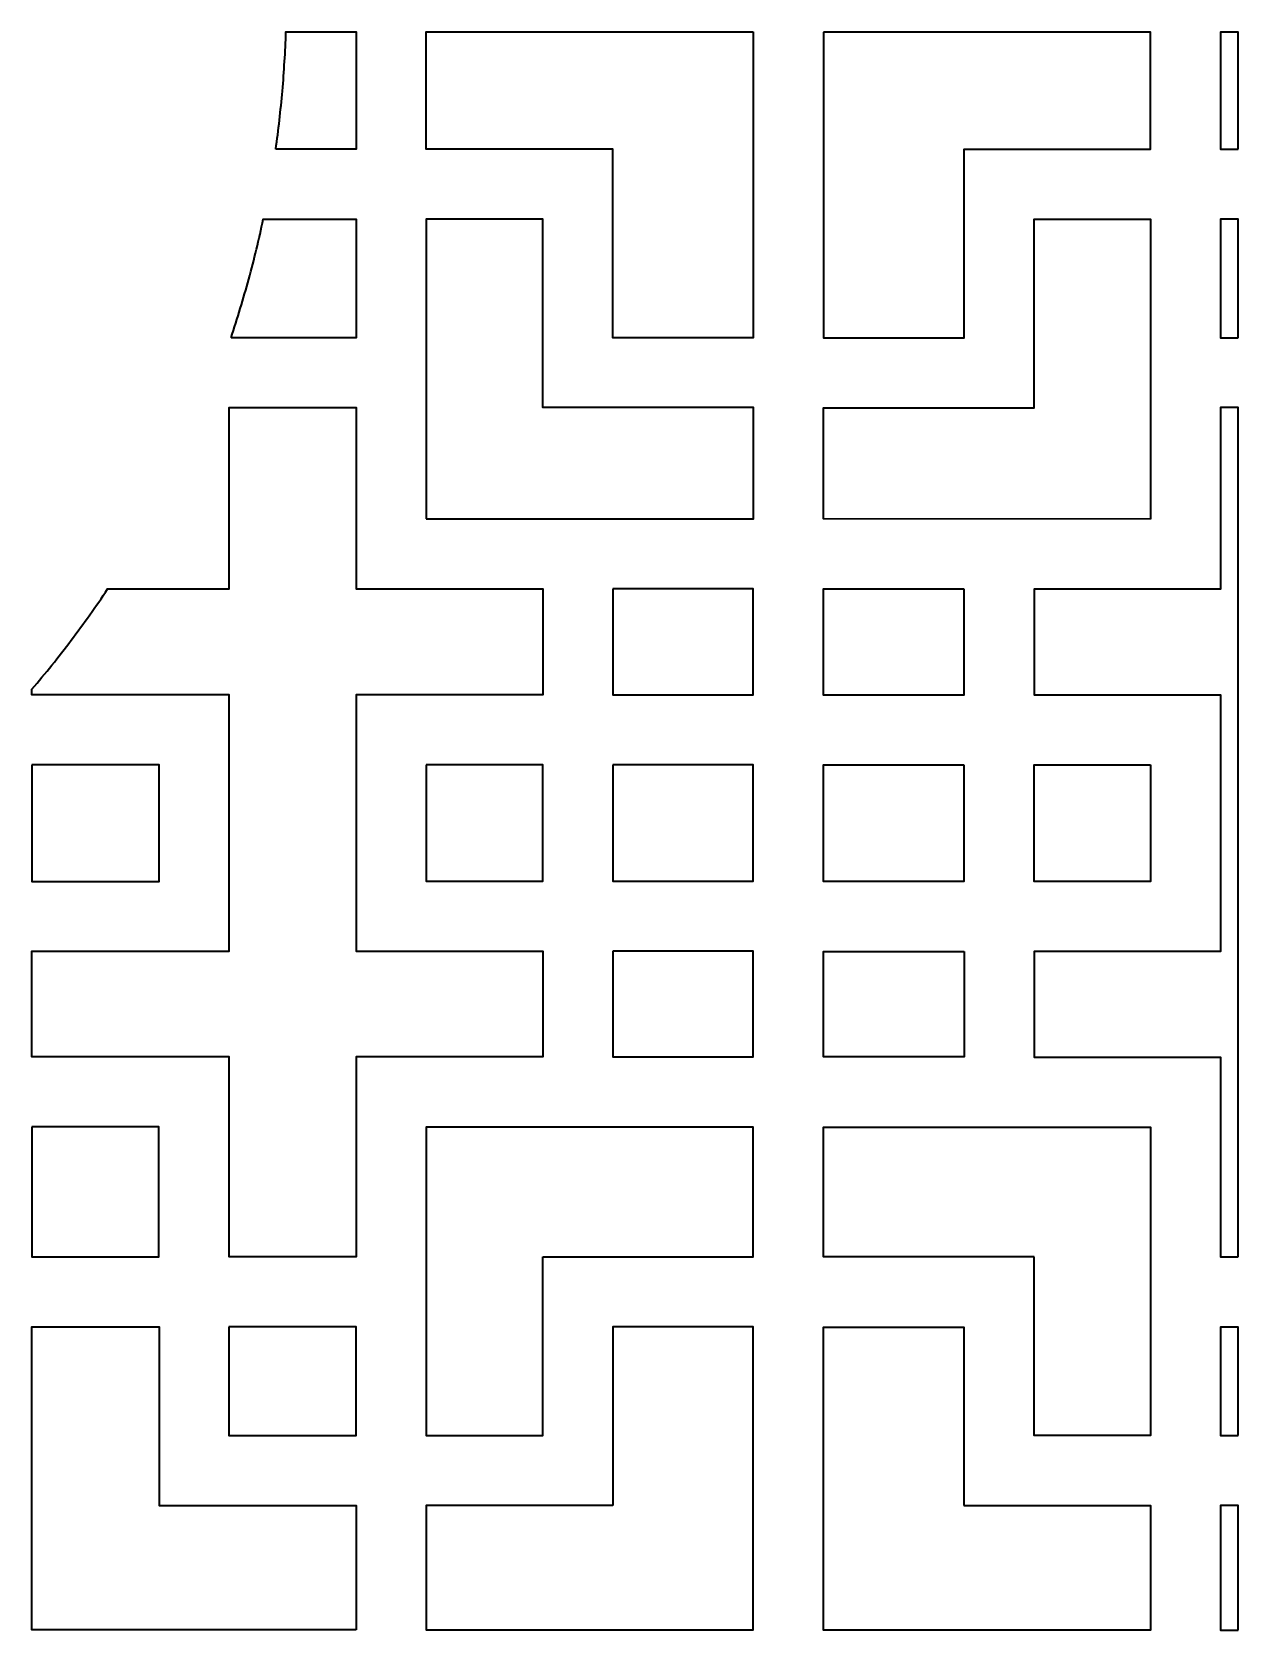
# Model space of a CAD drawing. Header units: centimetres. Extents: x 24 to 482, y -156 to 120.
# Drawn here: x 96.58 to 127.57, y -59.33 to -18.26 of the extents above; entities that cross this region are included whole.
import ezdxf

# ---------------------------------------------------------------- set-up
doc = ezdxf.new("R2010")
doc.units = ezdxf.units.CM
doc.header["$MEASUREMENT"] = 0
doc.layers.add('layer 1', color=7, linetype='Continuous')

msp = doc.modelspace()

# ---------------------------------------------------------------- linework, layer by layer
at = {"layer": 'layer 1', "color": 250, "lineweight": 35}
for points, knots in [([(102.84332, -21.27254), (102.84332, -21.27254), (104.90832, -21.27254), (104.90832, -21.27254), (104.90832, -21.27254), (104.90832, -21.27254), (104.90832, -18.26254), (104.90832, -18.26254), (104.90832, -18.26254), (104.90832, -18.26254), (103.10582, -18.26254), (103.10582, -18.26254), (103.10582, -18.26254), (103.10582, -18.26254), (103.10582, -18.26254), (103.10582, -18.26254), (103.10582, -18.26254), (103.10582, -18.26254), (103.10082, -18.35754), (103.10082, -18.35754), (103.10082, -18.35754), (103.10082, -18.35754), (103.09832, -18.45254), (103.09832, -18.45254), (103.09832, -18.45254), (103.09832, -18.45254), (103.09332, -18.54754), (103.09332, -18.54754), (103.09332, -18.54754), (103.09332, -18.54754), (103.09082, -18.64254), (103.09082, -18.64254), (103.09082, -18.64254), (103.09082, -18.64254), (103.08582, -18.73754), (103.08582, -18.73754), (103.08582, -18.73754), (103.08582, -18.73754), (103.08082, -18.83254), (103.08082, -18.83254), (103.08082, -18.83254), (103.08082, -18.83254), (103.07582, -18.92754), (103.07582, -18.92754), (103.07582, -18.92754), (103.07582, -18.92754), (103.07082, -19.02254), (103.07082, -19.02254), (103.07082, -19.02254), (103.07082, -19.02254), (103.06332, -19.11754), (103.06332, -19.11754), (103.06332, -19.11754), (103.06332, -19.11754), (103.05832, -19.21254), (103.05832, -19.21254), (103.05832, -19.21254), (103.05832, -19.21254), (103.05082, -19.30754), (103.05082, -19.30754), (103.05082, -19.30754), (103.05082, -19.30754), (103.04582, -19.40254), (103.04582, -19.40254), (103.04582, -19.40254), (103.04582, -19.40254), (103.03832, -19.49504), (103.03832, -19.49504), (103.03832, -19.49504), (103.03832, -19.49504), (103.03082, -19.59004), (103.03082, -19.59004), (103.03082, -19.59004), (103.03082, -19.59004), (103.02332, -19.68504), (103.02332, -19.68504), (103.02332, -19.68504), (103.02332, -19.68504), (103.01332, -19.78004), (103.01332, -19.78004), (103.01332, -19.78004), (103.01332, -19.78004), (103.00582, -19.87254), (103.00582, -19.87254), (103.00582, -19.87254), (103.00582, -19.87254), (102.99832, -19.96754), (102.99832, -19.96754), (102.99832, -19.96754), (102.99832, -19.96754), (102.98832, -20.06004), (102.98832, -20.06004), (102.98832, -20.06004), (102.98832, -20.06004), (102.97832, -20.15504), (102.97832, -20.15504), (102.97832, -20.15504), (102.97832, -20.15504), (102.96832, -20.24754), (102.96832, -20.24754), (102.96832, -20.24754), (102.96832, -20.24754), (102.95832, -20.34254), (102.95832, -20.34254), (102.95832, -20.34254), (102.95832, -20.34254), (102.94832, -20.43504), (102.94832, -20.43504), (102.94832, -20.43504), (102.94832, -20.43504), (102.93832, -20.53004), (102.93832, -20.53004), (102.93832, -20.53004), (102.93832, -20.53004), (102.92832, -20.62254), (102.92832, -20.62254), (102.92832, -20.62254), (102.92832, -20.62254), (102.91582, -20.71504), (102.91582, -20.71504), (102.91582, -20.71504), (102.91582, -20.71504), (102.90582, -20.81004), (102.90582, -20.81004), (102.90582, -20.81004), (102.90582, -20.81004), (102.89332, -20.90254), (102.89332, -20.90254), (102.89332, -20.90254), (102.89332, -20.90254), (102.88082, -20.99504), (102.88082, -20.99504), (102.88082, -20.99504), (102.88082, -20.99504), (102.86832, -21.08754), (102.86832, -21.08754), (102.86832, -21.08754), (102.86832, -21.08754), (102.85582, -21.18004), (102.85582, -21.18004), (102.85582, -21.18004), (102.85582, -21.18004), (102.84332, -21.27254), (102.84332, -21.27254)], [0, 0, 0, 0, 0.02702703, 0.02702703, 0.02702703, 0.02702703, 0.05405405, 0.05405405, 0.05405405, 0.05405405, 0.08108108, 0.08108108, 0.08108108, 0.08108108, 0.10810811, 0.10810811, 0.10810811, 0.10810811, 0.13513514, 0.13513514, 0.13513514, 0.13513514, 0.16216216, 0.16216216, 0.16216216, 0.16216216, 0.18918919, 0.18918919, 0.18918919, 0.18918919, 0.21621622, 0.21621622, 0.21621622, 0.21621622, 0.24324324, 0.24324324, 0.24324324, 0.24324324, 0.27027027, 0.27027027, 0.27027027, 0.27027027, 0.2972973, 0.2972973, 0.2972973, 0.2972973, 0.32432432, 0.32432432, 0.32432432, 0.32432432, 0.35135135, 0.35135135, 0.35135135, 0.35135135, 0.37837838, 0.37837838, 0.37837838, 0.37837838, 0.40540541, 0.40540541, 0.40540541, 0.40540541, 0.43243243, 0.43243243, 0.43243243, 0.43243243, 0.45945946, 0.45945946, 0.45945946, 0.45945946, 0.48648649, 0.48648649, 0.48648649, 0.48648649, 0.51351351, 0.51351351, 0.51351351, 0.51351351, 0.54054054, 0.54054054, 0.54054054, 0.54054054, 0.56756757, 0.56756757, 0.56756757, 0.56756757, 0.59459459, 0.59459459, 0.59459459, 0.59459459, 0.62162162, 0.62162162, 0.62162162, 0.62162162, 0.64864865, 0.64864865, 0.64864865, 0.64864865, 0.67567568, 0.67567568, 0.67567568, 0.67567568, 0.7027027, 0.7027027, 0.7027027, 0.7027027, 0.72972973, 0.72972973, 0.72972973, 0.72972973, 0.75675676, 0.75675676, 0.75675676, 0.75675676, 0.78378378, 0.78378378, 0.78378378, 0.78378378, 0.81081081, 0.81081081, 0.81081081, 0.81081081, 0.83783784, 0.83783784, 0.83783784, 0.83783784, 0.86486486, 0.86486486, 0.86486486, 0.86486486, 0.89189189, 0.89189189, 0.89189189, 0.89189189, 0.91891892, 0.91891892, 0.91891892, 0.91891892, 0.94594595, 0.94594595, 0.94594595, 0.94594595, 1, 1, 1, 1]), ([(115.11332, -18.26254), (115.11332, -18.26254), (106.70832, -18.26254), (106.70832, -18.26254), (106.70832, -18.26254), (106.70832, -18.26254), (106.70832, -21.27254), (106.70832, -21.27254), (106.70832, -21.27254), (106.70832, -21.27254), (111.50082, -21.27254), (111.50082, -21.27254), (111.50082, -21.27254), (111.50082, -21.27254), (111.50082, -26.12004), (111.50082, -26.12004), (111.50082, -26.12004), (111.50082, -26.12004), (115.11332, -26.12004), (115.11332, -26.12004), (115.11332, -26.12004), (115.11332, -26.12004), (115.11332, -18.26254), (115.11332, -18.26254)], [0, 0, 0, 0, 0.14285714, 0.14285714, 0.14285714, 0.14285714, 0.28571429, 0.28571429, 0.28571429, 0.28571429, 0.42857143, 0.42857143, 0.42857143, 0.42857143, 0.57142857, 0.57142857, 0.57142857, 0.57142857, 0.71428571, 0.71428571, 0.71428571, 0.71428571, 1, 1, 1, 1]), ([(116.91832, -18.26504), (116.91832, -18.26504), (125.32332, -18.26504), (125.32332, -18.26504), (125.32332, -18.26504), (125.32332, -18.26504), (125.32332, -21.27504), (125.32332, -21.27504), (125.32332, -21.27504), (125.32332, -21.27504), (120.53082, -21.27504), (120.53082, -21.27504), (120.53082, -21.27504), (120.53082, -21.27504), (120.53082, -26.12254), (120.53082, -26.12254), (120.53082, -26.12254), (120.53082, -26.12254), (116.91832, -26.12254), (116.91832, -26.12254), (116.91832, -26.12254), (116.91832, -26.12254), (116.91832, -18.26504), (116.91832, -18.26504)], [0, 0, 0, 0, 0.14285714, 0.14285714, 0.14285714, 0.14285714, 0.28571429, 0.28571429, 0.28571429, 0.28571429, 0.42857143, 0.42857143, 0.42857143, 0.42857143, 0.57142857, 0.57142857, 0.57142857, 0.57142857, 0.71428571, 0.71428571, 0.71428571, 0.71428571, 1, 1, 1, 1]), ([(127.57081, -21.27754), (127.57081, -21.27754), (127.12332, -21.27754), (127.12332, -21.27754), (127.12332, -21.27754), (127.12332, -21.27754), (127.12332, -18.26504), (127.12332, -18.26504), (127.12332, -18.26504), (127.12332, -18.26504), (127.57081, -18.26504), (127.57081, -18.26504), (127.57081, -18.26504), (127.57081, -18.26504), (127.57081, -21.27754), (127.57081, -21.27754)], [0, 0, 0, 0, 0.2, 0.2, 0.2, 0.2, 0.4, 0.4, 0.4, 0.4, 0.6, 0.6, 0.6, 0.6, 1, 1, 1, 1]), ([(101.69332, -26.12004), (101.69332, -26.12004), (104.91082, -26.12004), (104.91082, -26.12004), (104.91082, -26.12004), (104.91082, -26.12004), (104.91082, -23.07254), (104.91082, -23.07254), (104.91082, -23.07254), (104.91082, -23.07254), (102.52332, -23.07254), (102.52332, -23.07254), (102.52332, -23.07254), (102.52332, -23.07254), (102.52332, -23.07254), (102.52332, -23.07254), (102.52332, -23.07254), (102.52332, -23.07254), (102.50332, -23.17004), (102.50332, -23.17004), (102.50332, -23.17004), (102.50332, -23.17004), (102.48082, -23.26754), (102.48082, -23.26754), (102.48082, -23.26754), (102.48082, -23.26754), (102.46082, -23.36504), (102.46082, -23.36504), (102.46082, -23.36504), (102.46082, -23.36504), (102.43832, -23.46254), (102.43832, -23.46254), (102.43832, -23.46254), (102.43832, -23.46254), (102.41582, -23.55754), (102.41582, -23.55754), (102.41582, -23.55754), (102.41582, -23.55754), (102.39332, -23.65504), (102.39332, -23.65504), (102.39332, -23.65504), (102.39332, -23.65504), (102.37082, -23.75254), (102.37082, -23.75254), (102.37082, -23.75254), (102.37082, -23.75254), (102.34832, -23.84754), (102.34832, -23.84754), (102.34832, -23.84754), (102.34832, -23.84754), (102.32332, -23.94504), (102.32332, -23.94504), (102.32332, -23.94504), (102.32332, -23.94504), (102.30082, -24.04004), (102.30082, -24.04004), (102.30082, -24.04004), (102.30082, -24.04004), (102.27582, -24.13504), (102.27582, -24.13504), (102.27582, -24.13504), (102.27582, -24.13504), (102.25082, -24.23254), (102.25082, -24.23254), (102.25082, -24.23254), (102.25082, -24.23254), (102.22582, -24.32754), (102.22582, -24.32754), (102.22582, -24.32754), (102.22582, -24.32754), (102.20082, -24.42254), (102.20082, -24.42254), (102.20082, -24.42254), (102.20082, -24.42254), (102.17582, -24.51754), (102.17582, -24.51754), (102.17582, -24.51754), (102.17582, -24.51754), (102.15082, -24.61504), (102.15082, -24.61504), (102.15082, -24.61504), (102.15082, -24.61504), (102.12332, -24.71004), (102.12332, -24.71004), (102.12332, -24.71004), (102.12332, -24.71004), (102.09832, -24.80504), (102.09832, -24.80504), (102.09832, -24.80504), (102.09832, -24.80504), (102.07082, -24.90004), (102.07082, -24.90004), (102.07082, -24.90004), (102.07082, -24.90004), (102.04332, -24.99254), (102.04332, -24.99254), (102.04332, -24.99254), (102.04332, -24.99254), (102.01582, -25.08754), (102.01582, -25.08754), (102.01582, -25.08754), (102.01582, -25.08754), (101.98832, -25.18254), (101.98832, -25.18254), (101.98832, -25.18254), (101.98832, -25.18254), (101.96082, -25.27754), (101.96082, -25.27754), (101.96082, -25.27754), (101.96082, -25.27754), (101.93082, -25.37004), (101.93082, -25.37004), (101.93082, -25.37004), (101.93082, -25.37004), (101.90332, -25.46504), (101.90332, -25.46504), (101.90332, -25.46504), (101.90332, -25.46504), (101.87332, -25.56004), (101.87332, -25.56004), (101.87332, -25.56004), (101.87332, -25.56004), (101.84332, -25.65254), (101.84332, -25.65254), (101.84332, -25.65254), (101.84332, -25.65254), (101.81582, -25.74504), (101.81582, -25.74504), (101.81582, -25.74504), (101.81582, -25.74504), (101.78332, -25.84004), (101.78332, -25.84004), (101.78332, -25.84004), (101.78332, -25.84004), (101.75332, -25.93254), (101.75332, -25.93254), (101.75332, -25.93254), (101.75332, -25.93254), (101.72332, -26.02504), (101.72332, -26.02504), (101.72332, -26.02504), (101.72332, -26.02504), (101.69332, -26.12004), (101.69332, -26.12004)], [0, 0, 0, 0, 0.02702703, 0.02702703, 0.02702703, 0.02702703, 0.05405405, 0.05405405, 0.05405405, 0.05405405, 0.08108108, 0.08108108, 0.08108108, 0.08108108, 0.10810811, 0.10810811, 0.10810811, 0.10810811, 0.13513514, 0.13513514, 0.13513514, 0.13513514, 0.16216216, 0.16216216, 0.16216216, 0.16216216, 0.18918919, 0.18918919, 0.18918919, 0.18918919, 0.21621622, 0.21621622, 0.21621622, 0.21621622, 0.24324324, 0.24324324, 0.24324324, 0.24324324, 0.27027027, 0.27027027, 0.27027027, 0.27027027, 0.2972973, 0.2972973, 0.2972973, 0.2972973, 0.32432432, 0.32432432, 0.32432432, 0.32432432, 0.35135135, 0.35135135, 0.35135135, 0.35135135, 0.37837838, 0.37837838, 0.37837838, 0.37837838, 0.40540541, 0.40540541, 0.40540541, 0.40540541, 0.43243243, 0.43243243, 0.43243243, 0.43243243, 0.45945946, 0.45945946, 0.45945946, 0.45945946, 0.48648649, 0.48648649, 0.48648649, 0.48648649, 0.51351351, 0.51351351, 0.51351351, 0.51351351, 0.54054054, 0.54054054, 0.54054054, 0.54054054, 0.56756757, 0.56756757, 0.56756757, 0.56756757, 0.59459459, 0.59459459, 0.59459459, 0.59459459, 0.62162162, 0.62162162, 0.62162162, 0.62162162, 0.64864865, 0.64864865, 0.64864865, 0.64864865, 0.67567568, 0.67567568, 0.67567568, 0.67567568, 0.7027027, 0.7027027, 0.7027027, 0.7027027, 0.72972973, 0.72972973, 0.72972973, 0.72972973, 0.75675676, 0.75675676, 0.75675676, 0.75675676, 0.78378378, 0.78378378, 0.78378378, 0.78378378, 0.81081081, 0.81081081, 0.81081081, 0.81081081, 0.83783784, 0.83783784, 0.83783784, 0.83783784, 0.86486486, 0.86486486, 0.86486486, 0.86486486, 0.89189189, 0.89189189, 0.89189189, 0.89189189, 0.91891892, 0.91891892, 0.91891892, 0.91891892, 0.94594595, 0.94594595, 0.94594595, 0.94594595, 1, 1, 1, 1]), ([(106.70832, -30.77504), (106.70832, -30.77504), (106.70832, -23.07254), (106.70832, -23.07254), (106.70832, -23.07254), (106.70832, -23.07254), (109.70331, -23.07254), (109.70331, -23.07254), (109.70331, -23.07254), (109.70331, -23.07254), (109.70331, -27.91754), (109.70331, -27.91754), (109.70331, -27.91754), (109.70331, -27.91754), (115.11582, -27.91754), (115.11582, -27.91754), (115.11582, -27.91754), (115.11582, -27.91754), (115.11582, -30.77504), (115.11582, -30.77504), (115.11582, -30.77504), (115.11582, -30.77504), (106.70832, -30.77504), (106.70832, -30.77504)], [0, 0, 0, 0, 0.14285714, 0.14285714, 0.14285714, 0.14285714, 0.28571429, 0.28571429, 0.28571429, 0.28571429, 0.42857143, 0.42857143, 0.42857143, 0.42857143, 0.57142857, 0.57142857, 0.57142857, 0.57142857, 0.71428571, 0.71428571, 0.71428571, 0.71428571, 1, 1, 1, 1]), ([(125.32332, -30.78004), (125.32332, -30.78004), (125.32332, -23.07504), (125.32332, -23.07504), (125.32332, -23.07504), (125.32332, -23.07504), (122.32831, -23.07504), (122.32831, -23.07504), (122.32831, -23.07504), (122.32831, -23.07504), (122.32831, -27.92254), (122.32831, -27.92254), (122.32831, -27.92254), (122.32831, -27.92254), (116.91832, -27.92254), (116.91832, -27.92254), (116.91832, -27.92254), (116.91832, -27.92254), (116.91832, -30.77754), (116.91832, -30.77754), (116.91832, -30.77754), (116.91832, -30.77754), (125.32332, -30.78004), (125.32332, -30.78004)], [0, 0, 0, 0, 0.14285714, 0.14285714, 0.14285714, 0.14285714, 0.28571429, 0.28571429, 0.28571429, 0.28571429, 0.42857143, 0.42857143, 0.42857143, 0.42857143, 0.57142857, 0.57142857, 0.57142857, 0.57142857, 0.71428571, 0.71428571, 0.71428571, 0.71428571, 1, 1, 1, 1]), ([(127.57081, -26.12254), (127.57081, -26.12254), (127.12082, -26.12254), (127.12082, -26.12254), (127.12082, -26.12254), (127.12082, -26.12254), (127.12082, -23.07754), (127.12082, -23.07754), (127.12082, -23.07754), (127.12082, -23.07754), (127.57081, -23.07754), (127.57081, -23.07754), (127.57081, -23.07754), (127.57081, -23.07754), (127.57081, -26.12254), (127.57081, -26.12254)], [0, 0, 0, 0, 0.2, 0.2, 0.2, 0.2, 0.4, 0.4, 0.4, 0.4, 0.6, 0.6, 0.6, 0.6, 1, 1, 1, 1]), ([(96.57832, -35.15504), (96.57832, -35.15504), (96.57832, -35.29504), (96.57832, -35.29504), (96.57832, -35.29504), (96.57832, -35.29504), (101.64582, -35.29504), (101.64582, -35.29504), (101.64582, -35.29504), (101.64582, -35.29504), (101.64582, -41.89004), (101.64582, -41.89004), (101.64582, -41.89004), (101.64582, -41.89004), (96.57832, -41.89004), (96.57832, -41.89004), (96.57832, -41.89004), (96.57832, -41.89004), (96.57832, -44.60254), (96.57832, -44.60254), (96.57832, -44.60254), (96.57832, -44.60254), (101.64582, -44.60254), (101.64582, -44.60254), (101.64582, -44.60254), (101.64582, -44.60254), (101.64582, -49.74004), (101.64582, -49.74004), (101.64582, -49.74004), (101.64582, -49.74004), (104.90832, -49.74004), (104.90832, -49.74004), (104.90832, -49.74004), (104.90832, -49.74004), (104.90832, -44.60254), (104.90832, -44.60254), (104.90832, -44.60254), (104.90832, -44.60254), (109.70331, -44.60254), (109.70331, -44.60254), (109.70331, -44.60254), (109.70331, -44.60254), (109.70331, -41.89004), (109.70331, -41.89004), (109.70331, -41.89004), (109.70331, -41.89004), (104.90832, -41.89004), (104.90832, -41.89004), (104.90832, -41.89004), (104.90832, -41.89004), (104.90832, -35.29504), (104.90832, -35.29504), (104.90832, -35.29504), (104.90832, -35.29504), (109.70331, -35.29504), (109.70331, -35.29504), (109.70331, -35.29504), (109.70331, -35.29504), (109.70331, -32.57504), (109.70331, -32.57504), (109.70331, -32.57504), (109.70331, -32.57504), (104.90832, -32.57754), (104.90832, -32.57754), (104.90832, -32.57754), (104.90832, -32.57754), (104.90832, -27.91504), (104.90832, -27.91504), (104.90832, -27.91504), (104.90832, -27.91504), (101.64582, -27.91504), (101.64582, -27.91504), (101.64582, -27.91504), (101.64582, -27.91504), (101.64582, -32.57504), (101.64582, -32.57504), (101.64582, -32.57504), (101.64582, -32.57504), (98.52332, -32.57504), (98.52332, -32.57504), (98.52332, -32.57504), (98.52332, -32.57504), (98.52332, -32.57504), (98.52332, -32.57504), (98.52332, -32.57504), (98.52332, -32.57504), (98.46582, -32.66004), (98.46582, -32.66004), (98.46582, -32.66004), (98.46582, -32.66004), (98.41082, -32.74504), (98.41082, -32.74504), (98.41082, -32.74504), (98.41082, -32.74504), (98.35332, -32.82754), (98.35332, -32.82754), (98.35332, -32.82754), (98.35332, -32.82754), (98.29582, -32.91254), (98.29582, -32.91254), (98.29582, -32.91254), (98.29582, -32.91254), (98.23832, -32.99504), (98.23832, -32.99504), (98.23832, -32.99504), (98.23832, -32.99504), (98.18082, -33.07754), (98.18082, -33.07754), (98.18082, -33.07754), (98.18082, -33.07754), (98.12332, -33.16004), (98.12332, -33.16004), (98.12332, -33.16004), (98.12332, -33.16004), (98.06582, -33.24254), (98.06582, -33.24254), (98.06582, -33.24254), (98.06582, -33.24254), (98.00582, -33.32504), (98.00582, -33.32504), (98.00582, -33.32504), (98.00582, -33.32504), (97.94832, -33.40754), (97.94832, -33.40754), (97.94832, -33.40754), (97.94832, -33.40754), (97.88832, -33.49004), (97.88832, -33.49004), (97.88832, -33.49004), (97.88832, -33.49004), (97.82832, -33.57004), (97.82832, -33.57004), (97.82832, -33.57004), (97.82832, -33.57004), (97.76832, -33.65254), (97.76832, -33.65254), (97.76832, -33.65254), (97.76832, -33.65254), (97.70832, -33.73254), (97.70832, -33.73254), (97.70832, -33.73254), (97.70832, -33.73254), (97.64832, -33.81504), (97.64832, -33.81504), (97.64832, -33.81504), (97.64832, -33.81504), (97.58832, -33.89504), (97.58832, -33.89504), (97.58832, -33.89504), (97.58832, -33.89504), (97.52582, -33.97504), (97.52582, -33.97504), (97.52582, -33.97504), (97.52582, -33.97504), (97.46582, -34.05504), (97.46582, -34.05504), (97.46582, -34.05504), (97.46582, -34.05504), (97.40332, -34.13504), (97.40332, -34.13504), (97.40332, -34.13504), (97.40332, -34.13504), (97.34082, -34.21504), (97.34082, -34.21504), (97.34082, -34.21504), (97.34082, -34.21504), (97.28082, -34.29504), (97.28082, -34.29504), (97.28082, -34.29504), (97.28082, -34.29504), (97.21832, -34.37504), (97.21832, -34.37504), (97.21832, -34.37504), (97.21832, -34.37504), (97.15582, -34.45504), (97.15582, -34.45504), (97.15582, -34.45504), (97.15582, -34.45504), (97.09082, -34.53254), (97.09082, -34.53254), (97.09082, -34.53254), (97.09082, -34.53254), (97.02832, -34.61254), (97.02832, -34.61254), (97.02832, -34.61254), (97.02832, -34.61254), (96.96582, -34.69004), (96.96582, -34.69004), (96.96582, -34.69004), (96.96582, -34.69004), (96.90082, -34.76754), (96.90082, -34.76754), (96.90082, -34.76754), (96.90082, -34.76754), (96.83582, -34.84504), (96.83582, -34.84504), (96.83582, -34.84504), (96.83582, -34.84504), (96.77332, -34.92504), (96.77332, -34.92504), (96.77332, -34.92504), (96.77332, -34.92504), (96.70832, -35.00254), (96.70832, -35.00254), (96.70832, -35.00254), (96.70832, -35.00254), (96.64332, -35.07754), (96.64332, -35.07754), (96.64332, -35.07754), (96.64332, -35.07754), (96.57832, -35.15504), (96.57832, -35.15504)], [0, 0, 0, 0, 0.01851852, 0.01851852, 0.01851852, 0.01851852, 0.03703704, 0.03703704, 0.03703704, 0.03703704, 0.05555556, 0.05555556, 0.05555556, 0.05555556, 0.07407407, 0.07407407, 0.07407407, 0.07407407, 0.09259259, 0.09259259, 0.09259259, 0.09259259, 0.11111111, 0.11111111, 0.11111111, 0.11111111, 0.12962963, 0.12962963, 0.12962963, 0.12962963, 0.14814815, 0.14814815, 0.14814815, 0.14814815, 0.16666667, 0.16666667, 0.16666667, 0.16666667, 0.18518519, 0.18518519, 0.18518519, 0.18518519, 0.2037037, 0.2037037, 0.2037037, 0.2037037, 0.22222222, 0.22222222, 0.22222222, 0.22222222, 0.24074074, 0.24074074, 0.24074074, 0.24074074, 0.25925926, 0.25925926, 0.25925926, 0.25925926, 0.27777778, 0.27777778, 0.27777778, 0.27777778, 0.2962963, 0.2962963, 0.2962963, 0.2962963, 0.31481481, 0.31481481, 0.31481481, 0.31481481, 0.33333333, 0.33333333, 0.33333333, 0.33333333, 0.35185185, 0.35185185, 0.35185185, 0.35185185, 0.37037037, 0.37037037, 0.37037037, 0.37037037, 0.38888889, 0.38888889, 0.38888889, 0.38888889, 0.40740741, 0.40740741, 0.40740741, 0.40740741, 0.42592593, 0.42592593, 0.42592593, 0.42592593, 0.44444444, 0.44444444, 0.44444444, 0.44444444, 0.46296296, 0.46296296, 0.46296296, 0.46296296, 0.48148148, 0.48148148, 0.48148148, 0.48148148, 0.5, 0.5, 0.5, 0.5, 0.51851852, 0.51851852, 0.51851852, 0.51851852, 0.53703704, 0.53703704, 0.53703704, 0.53703704, 0.55555556, 0.55555556, 0.55555556, 0.55555556, 0.57407407, 0.57407407, 0.57407407, 0.57407407, 0.59259259, 0.59259259, 0.59259259, 0.59259259, 0.61111111, 0.61111111, 0.61111111, 0.61111111, 0.62962963, 0.62962963, 0.62962963, 0.62962963, 0.64814815, 0.64814815, 0.64814815, 0.64814815, 0.66666667, 0.66666667, 0.66666667, 0.66666667, 0.68518519, 0.68518519, 0.68518519, 0.68518519, 0.7037037, 0.7037037, 0.7037037, 0.7037037, 0.72222222, 0.72222222, 0.72222222, 0.72222222, 0.74074074, 0.74074074, 0.74074074, 0.74074074, 0.75925926, 0.75925926, 0.75925926, 0.75925926, 0.77777778, 0.77777778, 0.77777778, 0.77777778, 0.7962963, 0.7962963, 0.7962963, 0.7962963, 0.81481481, 0.81481481, 0.81481481, 0.81481481, 0.83333333, 0.83333333, 0.83333333, 0.83333333, 0.85185185, 0.85185185, 0.85185185, 0.85185185, 0.87037037, 0.87037037, 0.87037037, 0.87037037, 0.88888889, 0.88888889, 0.88888889, 0.88888889, 0.90740741, 0.90740741, 0.90740741, 0.90740741, 0.92592593, 0.92592593, 0.92592593, 0.92592593, 0.94444444, 0.94444444, 0.94444444, 0.94444444, 0.96296296, 0.96296296, 0.96296296, 0.96296296, 1, 1, 1, 1]), ([(127.57081, -49.74254), (127.57081, -49.74254), (127.12332, -49.74254), (127.12332, -49.74254), (127.12332, -49.74254), (127.12332, -49.74254), (127.12332, -44.60754), (127.12332, -44.60754), (127.12332, -44.60754), (127.12332, -44.60754), (122.32831, -44.60754), (122.32831, -44.60754), (122.32831, -44.60754), (122.32831, -44.60754), (122.32831, -41.89504), (122.32831, -41.89504), (122.32831, -41.89504), (122.32831, -41.89504), (127.12332, -41.89504), (127.12332, -41.89504), (127.12332, -41.89504), (127.12332, -41.89504), (127.12332, -35.30004), (127.12332, -35.30004), (127.12332, -35.30004), (127.12332, -35.30004), (122.32831, -35.30004), (122.32831, -35.30004), (122.32831, -35.30004), (122.32831, -35.30004), (122.32831, -32.58004), (122.32831, -32.58004), (122.32831, -32.58004), (122.32831, -32.58004), (127.12332, -32.58004), (127.12332, -32.58004), (127.12332, -32.58004), (127.12332, -32.58004), (127.12332, -27.91754), (127.12332, -27.91754), (127.12332, -27.91754), (127.12332, -27.91754), (127.57081, -27.91754), (127.57081, -27.91754), (127.57081, -27.91754), (127.57081, -27.91754), (127.57081, -49.74254), (127.57081, -49.74254)], [0, 0, 0, 0, 0.07692308, 0.07692308, 0.07692308, 0.07692308, 0.15384615, 0.15384615, 0.15384615, 0.15384615, 0.23076923, 0.23076923, 0.23076923, 0.23076923, 0.30769231, 0.30769231, 0.30769231, 0.30769231, 0.38461538, 0.38461538, 0.38461538, 0.38461538, 0.46153846, 0.46153846, 0.46153846, 0.46153846, 0.53846154, 0.53846154, 0.53846154, 0.53846154, 0.61538462, 0.61538462, 0.61538462, 0.61538462, 0.69230769, 0.69230769, 0.69230769, 0.69230769, 0.76923077, 0.76923077, 0.76923077, 0.76923077, 0.84615385, 0.84615385, 0.84615385, 0.84615385, 1, 1, 1, 1]), ([(111.50582, -32.57254), (111.50582, -32.57254), (115.11332, -32.57254), (115.11332, -32.57254), (115.11332, -32.57254), (115.11332, -32.57254), (115.11332, -35.29754), (115.11332, -35.29754), (115.11332, -35.29754), (115.11332, -35.29754), (111.50582, -35.29754), (111.50582, -35.29754), (111.50582, -35.29754), (111.50582, -35.29754), (111.50582, -32.57254), (111.50582, -32.57254)], [0, 0, 0, 0, 0.2, 0.2, 0.2, 0.2, 0.4, 0.4, 0.4, 0.4, 0.6, 0.6, 0.6, 0.6, 1, 1, 1, 1]), ([(120.52582, -32.57504), (120.52582, -32.57504), (116.91832, -32.57504), (116.91832, -32.57504), (116.91832, -32.57504), (116.91832, -32.57504), (116.91832, -35.30254), (116.91832, -35.30254), (116.91832, -35.30254), (116.91832, -35.30254), (120.52582, -35.30254), (120.52582, -35.30254), (120.52582, -35.30254), (120.52582, -35.30254), (120.52582, -32.57504), (120.52582, -32.57504)], [0, 0, 0, 0, 0.2, 0.2, 0.2, 0.2, 0.4, 0.4, 0.4, 0.4, 0.6, 0.6, 0.6, 0.6, 1, 1, 1, 1]), ([(96.57832, -37.09754), (96.57832, -37.09754), (99.84332, -37.09754), (99.84332, -37.09754), (99.84332, -37.09754), (99.84332, -37.09754), (99.84332, -40.09254), (99.84332, -40.09254), (99.84332, -40.09254), (99.84332, -40.09254), (96.57832, -40.09254), (96.57832, -40.09254), (96.57832, -40.09254), (96.57832, -40.09254), (96.57832, -37.09754), (96.57832, -37.09754)], [0, 0, 0, 0, 0.2, 0.2, 0.2, 0.2, 0.4, 0.4, 0.4, 0.4, 0.6, 0.6, 0.6, 0.6, 1, 1, 1, 1]), ([(106.70832, -37.09754), (106.70832, -37.09754), (109.70331, -37.09754), (109.70331, -37.09754), (109.70331, -37.09754), (109.70331, -37.09754), (109.70331, -40.09004), (109.70331, -40.09004), (109.70331, -40.09004), (109.70331, -40.09004), (106.70832, -40.09004), (106.70832, -40.09004), (106.70832, -40.09004), (106.70832, -40.09004), (106.70832, -37.09754), (106.70832, -37.09754)], [0, 0, 0, 0, 0.2, 0.2, 0.2, 0.2, 0.4, 0.4, 0.4, 0.4, 0.6, 0.6, 0.6, 0.6, 1, 1, 1, 1]), ([(111.50332, -37.09504), (111.50332, -37.09504), (115.11332, -37.09504), (115.11332, -37.09504), (115.11332, -37.09504), (115.11332, -37.09504), (115.11332, -40.09004), (115.11332, -40.09004), (115.11332, -40.09004), (115.11332, -40.09004), (111.50332, -40.09004), (111.50332, -40.09004), (111.50332, -40.09004), (111.50332, -40.09004), (111.50332, -37.09504), (111.50332, -37.09504)], [0, 0, 0, 0, 0.2, 0.2, 0.2, 0.2, 0.4, 0.4, 0.4, 0.4, 0.6, 0.6, 0.6, 0.6, 1, 1, 1, 1]), ([(120.52832, -37.10004), (120.52832, -37.10004), (116.91832, -37.10004), (116.91832, -37.10004), (116.91832, -37.10004), (116.91832, -37.10004), (116.91832, -40.09254), (116.91832, -40.09254), (116.91832, -40.09254), (116.91832, -40.09254), (120.52832, -40.09254), (120.52832, -40.09254), (120.52832, -40.09254), (120.52832, -40.09254), (120.52832, -37.10004), (120.52832, -37.10004)], [0, 0, 0, 0, 0.2, 0.2, 0.2, 0.2, 0.4, 0.4, 0.4, 0.4, 0.6, 0.6, 0.6, 0.6, 1, 1, 1, 1]), ([(125.32332, -37.10004), (125.32332, -37.10004), (122.32831, -37.10004), (122.32831, -37.10004), (122.32831, -37.10004), (122.32831, -37.10004), (122.32831, -40.09504), (122.32831, -40.09504), (122.32831, -40.09504), (122.32831, -40.09504), (125.32332, -40.09504), (125.32332, -40.09504), (125.32332, -40.09504), (125.32332, -40.09504), (125.32332, -37.10004), (125.32332, -37.10004)], [0, 0, 0, 0, 0.2, 0.2, 0.2, 0.2, 0.4, 0.4, 0.4, 0.4, 0.6, 0.6, 0.6, 0.6, 1, 1, 1, 1]), ([(111.50082, -41.89004), (111.50082, -41.89004), (115.11332, -41.89004), (115.11332, -41.89004), (115.11332, -41.89004), (115.11332, -41.89004), (115.11332, -44.60254), (115.11332, -44.60254), (115.11332, -44.60254), (115.11332, -44.60254), (111.50082, -44.60254), (111.50082, -44.60254), (111.50082, -44.60254), (111.50082, -44.60254), (111.50082, -41.89004), (111.50082, -41.89004)], [0, 0, 0, 0, 0.2, 0.2, 0.2, 0.2, 0.4, 0.4, 0.4, 0.4, 0.6, 0.6, 0.6, 0.6, 1, 1, 1, 1]), ([(120.53082, -41.89254), (120.53082, -41.89254), (116.91832, -41.89254), (116.91832, -41.89254), (116.91832, -41.89254), (116.91832, -41.89254), (116.91832, -44.60504), (116.91832, -44.60504), (116.91832, -44.60504), (116.91832, -44.60504), (120.53082, -44.60504), (120.53082, -44.60504), (120.53082, -44.60504), (120.53082, -44.60504), (120.53082, -41.89254), (120.53082, -41.89254)], [0, 0, 0, 0, 0.2, 0.2, 0.2, 0.2, 0.4, 0.4, 0.4, 0.4, 0.6, 0.6, 0.6, 0.6, 1, 1, 1, 1]), ([(96.57832, -46.40253), (96.57832, -46.40253), (99.84082, -46.40253), (99.84082, -46.40253), (99.84082, -46.40253), (99.84082, -46.40253), (99.84082, -49.74004), (99.84082, -49.74004), (99.84082, -49.74004), (99.84082, -49.74004), (96.57832, -49.74004), (96.57832, -49.74004), (96.57832, -49.74004), (96.57832, -49.74004), (96.57832, -46.40253), (96.57832, -46.40253)], [0, 0, 0, 0, 0.2, 0.2, 0.2, 0.2, 0.4, 0.4, 0.4, 0.4, 0.6, 0.6, 0.6, 0.6, 1, 1, 1, 1]), ([(109.70331, -49.74004), (109.70331, -49.74004), (109.70331, -54.33003), (109.70331, -54.33003), (109.70331, -54.33003), (109.70331, -54.33003), (106.70832, -54.33003), (106.70832, -54.33003), (106.70832, -54.33003), (106.70832, -54.33003), (106.70832, -46.40504), (106.70832, -46.40504), (106.70832, -46.40504), (106.70832, -46.40504), (115.11332, -46.40504), (115.11332, -46.40504), (115.11332, -46.40504), (115.11332, -46.40504), (115.11332, -49.74004), (115.11332, -49.74004), (115.11332, -49.74004), (115.11332, -49.74004), (109.70331, -49.74004), (109.70331, -49.74004)], [0, 0, 0, 0, 0.14285714, 0.14285714, 0.14285714, 0.14285714, 0.28571429, 0.28571429, 0.28571429, 0.28571429, 0.42857143, 0.42857143, 0.42857143, 0.42857143, 0.57142857, 0.57142857, 0.57142857, 0.57142857, 0.71428571, 0.71428571, 0.71428571, 0.71428571, 1, 1, 1, 1]), ([(122.32831, -49.74504), (122.32831, -49.74504), (122.32831, -54.33253), (122.32831, -54.33253), (122.32831, -54.33253), (122.32831, -54.33253), (125.32332, -54.33253), (125.32332, -54.33253), (125.32332, -54.33253), (125.32332, -54.33253), (125.32332, -46.40754), (125.32332, -46.40754), (125.32332, -46.40754), (125.32332, -46.40754), (116.91832, -46.40754), (116.91832, -46.40754), (116.91832, -46.40754), (116.91832, -46.40754), (116.91832, -49.74504), (116.91832, -49.74504), (116.91832, -49.74504), (116.91832, -49.74504), (122.32831, -49.74504), (122.32831, -49.74504)], [0, 0, 0, 0, 0.14285714, 0.14285714, 0.14285714, 0.14285714, 0.28571429, 0.28571429, 0.28571429, 0.28571429, 0.42857143, 0.42857143, 0.42857143, 0.42857143, 0.57142857, 0.57142857, 0.57142857, 0.57142857, 0.71428571, 0.71428571, 0.71428571, 0.71428571, 1, 1, 1, 1]), ([(104.90832, -59.33003), (104.90832, -59.33003), (104.90832, -56.13004), (104.90832, -56.13004), (104.90832, -56.13004), (104.90832, -56.13004), (99.84332, -56.13004), (99.84332, -56.13004), (99.84332, -56.13004), (99.84332, -56.13004), (99.84332, -51.54004), (99.84332, -51.54004), (99.84332, -51.54004), (99.84332, -51.54004), (96.57832, -51.54004), (96.57832, -51.54004), (96.57832, -51.54004), (96.57832, -51.54004), (96.57832, -59.33003), (96.57832, -59.33003), (96.57832, -59.33003), (96.57832, -59.33003), (104.90832, -59.33003), (104.90832, -59.33003)], [0, 0, 0, 0, 0.14285714, 0.14285714, 0.14285714, 0.14285714, 0.28571429, 0.28571429, 0.28571429, 0.28571429, 0.42857143, 0.42857143, 0.42857143, 0.42857143, 0.57142857, 0.57142857, 0.57142857, 0.57142857, 0.71428571, 0.71428571, 0.71428571, 0.71428571, 1, 1, 1, 1]), ([(101.64082, -51.54004), (101.64082, -51.54004), (104.91082, -51.54004), (104.91082, -51.54004), (104.91082, -51.54004), (104.91082, -51.54004), (104.91082, -54.33003), (104.91082, -54.33003), (104.91082, -54.33003), (104.91082, -54.33003), (101.64082, -54.33003), (101.64082, -54.33003), (101.64082, -54.33003), (101.64082, -54.33003), (101.64082, -51.54004), (101.64082, -51.54004)], [0, 0, 0, 0, 0.2, 0.2, 0.2, 0.2, 0.4, 0.4, 0.4, 0.4, 0.6, 0.6, 0.6, 0.6, 1, 1, 1, 1]), ([(111.50332, -56.13004), (111.50332, -56.13004), (111.50332, -51.54004), (111.50332, -51.54004), (111.50332, -51.54004), (111.50332, -51.54004), (115.11332, -51.54004), (115.11332, -51.54004), (115.11332, -51.54004), (115.11332, -51.54004), (115.11332, -59.33003), (115.11332, -59.33003), (115.11332, -59.33003), (115.11332, -59.33003), (106.70832, -59.33003), (106.70832, -59.33003), (106.70832, -59.33003), (106.70832, -59.33003), (106.70832, -56.13004), (106.70832, -56.13004), (106.70832, -56.13004), (106.70832, -56.13004), (111.50332, -56.13004), (111.50332, -56.13004)], [0, 0, 0, 0, 0.14285714, 0.14285714, 0.14285714, 0.14285714, 0.28571429, 0.28571429, 0.28571429, 0.28571429, 0.42857143, 0.42857143, 0.42857143, 0.42857143, 0.57142857, 0.57142857, 0.57142857, 0.57142857, 0.71428571, 0.71428571, 0.71428571, 0.71428571, 1, 1, 1, 1]), ([(120.52832, -56.13254), (120.52832, -56.13254), (120.52832, -51.54504), (120.52832, -51.54504), (120.52832, -51.54504), (120.52832, -51.54504), (116.91832, -51.54504), (116.91832, -51.54504), (116.91832, -51.54504), (116.91832, -51.54504), (116.91832, -59.33253), (116.91832, -59.33253), (116.91832, -59.33253), (116.91832, -59.33253), (125.32332, -59.33253), (125.32332, -59.33253), (125.32332, -59.33253), (125.32332, -59.33253), (125.32332, -56.13254), (125.32332, -56.13254), (125.32332, -56.13254), (125.32332, -56.13254), (120.52832, -56.13254), (120.52832, -56.13254)], [0, 0, 0, 0, 0.14285714, 0.14285714, 0.14285714, 0.14285714, 0.28571429, 0.28571429, 0.28571429, 0.28571429, 0.42857143, 0.42857143, 0.42857143, 0.42857143, 0.57142857, 0.57142857, 0.57142857, 0.57142857, 0.71428571, 0.71428571, 0.71428571, 0.71428571, 1, 1, 1, 1]), ([(127.57081, -54.33253), (127.57081, -54.33253), (127.12082, -54.33253), (127.12082, -54.33253), (127.12082, -54.33253), (127.12082, -54.33253), (127.12082, -51.54504), (127.12082, -51.54504), (127.12082, -51.54504), (127.12082, -51.54504), (127.57081, -51.54504), (127.57081, -51.54504), (127.57081, -51.54504), (127.57081, -51.54504), (127.57081, -54.33253), (127.57081, -54.33253)], [0, 0, 0, 0, 0.2, 0.2, 0.2, 0.2, 0.4, 0.4, 0.4, 0.4, 0.6, 0.6, 0.6, 0.6, 1, 1, 1, 1]), ([(127.57081, -59.33253), (127.57081, -59.33253), (127.12332, -59.33253), (127.12332, -59.33253), (127.12332, -59.33253), (127.12332, -59.33253), (127.12332, -56.13254), (127.12332, -56.13254), (127.12332, -56.13254), (127.12332, -56.13254), (127.57081, -56.13254), (127.57081, -56.13254), (127.57081, -56.13254), (127.57081, -56.13254), (127.57081, -59.33253), (127.57081, -59.33253)], [0, 0, 0, 0, 0.2, 0.2, 0.2, 0.2, 0.4, 0.4, 0.4, 0.4, 0.6, 0.6, 0.6, 0.6, 1, 1, 1, 1])]:
    msp.add_open_spline(points, degree=3, knots=knots, dxfattribs=at)

doc.saveas('drawing.dxf')
